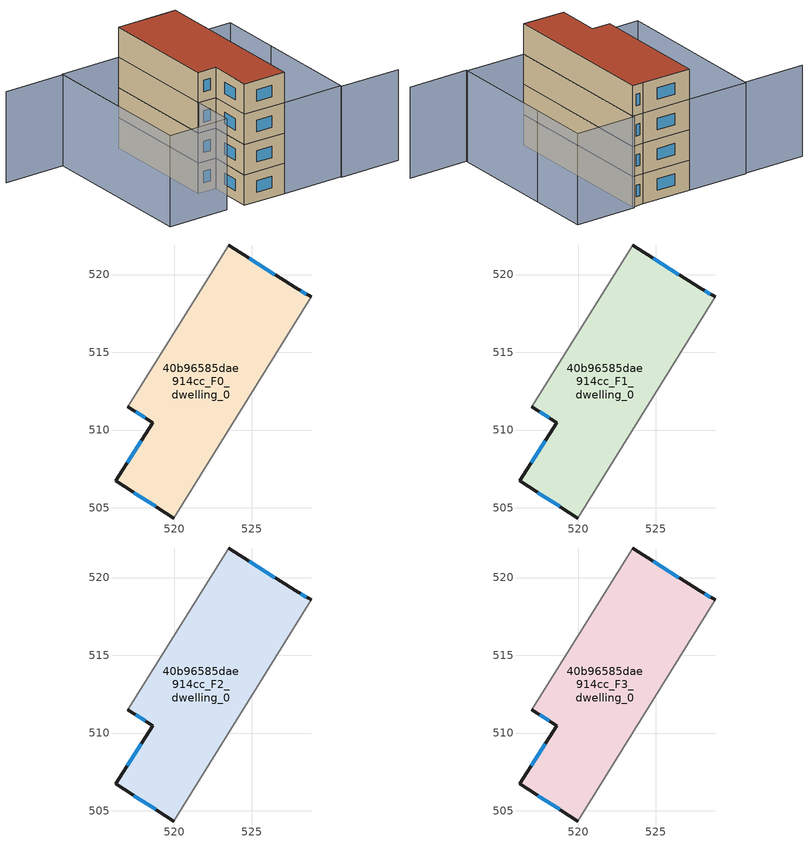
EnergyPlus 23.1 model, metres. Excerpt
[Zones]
40b96585dae914cc_F0_dwelling_0
 floor ground (EU_floor_Construction): 527.81,519.13 528.81,518.56 519.97,504.35 516.25,506.73 518.64,510.47 517.03,511.5 523.5,521.9 z0
 wall outside (EU_wall_Construction): 528.81,518.56 527.81,519.13 523.5,521.9 / 517.03,511.5 518.64,510.47 516.25,506.73 519.97,504.35 z0:3
 wall adiabatic (EU_wall_Construction): 519.97,504.35 528.81,518.56 / 523.5,521.9 517.03,511.5 z0:3
 window (EU_Window_Construction): 528.5,518.74 528.12,518.96 / 517.41,505.99 518.81,505.09 / 517.89,509.3 516.99,507.89 / 517.53,511.18 518.14,510.79 / 526.47,520 524.84,521.04 z0.93:2.07
40b96585dae914cc_F1_dwelling_0
 floor to 40b96585dae914cc_F0_dwelling_0 (EU_floor_Construction): 527.81,519.13 528.81,518.56 519.97,504.35 516.25,506.73 518.64,510.47 517.03,511.5 523.5,521.9 z3
 wall outside (EU_wall_Construction): 528.81,518.56 527.81,519.13 523.5,521.9 / 517.03,511.5 518.64,510.47 516.25,506.73 519.97,504.35 z3:6
 wall adiabatic (EU_wall_Construction): 519.97,504.35 528.81,518.56 / 523.5,521.9 517.03,511.5 z3:6
 window (EU_Window_Construction): 528.5,518.74 528.12,518.96 / 517.41,505.99 518.81,505.09 / 517.89,509.3 516.99,507.89 / 517.53,511.18 518.14,510.79 / 526.47,520 524.84,521.04 z3.93:5.07
40b96585dae914cc_F2_dwelling_0
 floor to 40b96585dae914cc_F1_dwelling_0 (EU_floor_Construction): 527.81,519.13 528.81,518.56 519.97,504.35 516.25,506.73 518.64,510.47 517.03,511.5 523.5,521.9 z6
 wall outside (EU_wall_Construction): 528.81,518.56 527.81,519.13 523.5,521.9 / 517.03,511.5 518.64,510.47 516.25,506.73 519.97,504.35 z6:9
 wall adiabatic (EU_wall_Construction): 519.97,504.35 528.81,518.56 / 523.5,521.9 517.03,511.5 z6:9
 window (EU_Window_Construction): 528.5,518.74 528.12,518.96 / 517.41,505.99 518.81,505.09 / 517.89,509.3 516.99,507.89 / 517.53,511.18 518.14,510.79 / 526.47,520 524.84,521.04 z6.93:8.07
40b96585dae914cc_F3_dwelling_0
 floor to 40b96585dae914cc_F2_dwelling_0 (EU_floor_Construction): 527.81,519.13 528.81,518.56 519.97,504.35 516.25,506.73 518.64,510.47 517.03,511.5 523.5,521.9 z9
 wall outside (EU_wall_Construction): 528.81,518.56 527.81,519.13 523.5,521.9 / 517.03,511.5 518.64,510.47 516.25,506.73 519.97,504.35 z9:12
 wall adiabatic (EU_wall_Construction): 519.97,504.35 528.81,518.56 / 523.5,521.9 517.03,511.5 z9:12
 window (EU_Window_Construction): 528.5,518.74 528.12,518.96 / 517.41,505.99 518.81,505.09 / 517.89,509.3 516.99,507.89 / 517.53,511.18 518.14,510.79 / 526.47,520 524.84,521.04 z9.93:11.07
 roof outside (EU_roof_Construction): 519.97,504.35 528.81,518.56 527.81,519.13 523.5,521.9 517.03,511.5 518.64,510.47 516.25,506.73 z12
shading: 530.53,497.58 525.2,500.89 / 525.2,500.89 534.25,515.43 / 512.74,528.48 518.12,525.13 / 518.12,525.13 509.43,511.16 / 519.95,504.32 528.91,518.72 / 528.91,518.72 534.23,515.41 / 534.23,515.41 525.28,501.01 / 525.28,501.01 519.95,504.32 / 509.42,511.13 518.18,525.22 / 518.18,525.22 523.51,521.91 / 523.51,521.91 514.74,507.82 / 514.74,507.82 509.42,511.13 z0:9
[Building]
EU S2 Campaign: North Axis=0; Terrain=City; Solar Distribution=FullExterior
[Site:Location]
Montreal-Trudeau.Intl.AP: Latitude=45.4667; Longitude=-73.75; Time Zone=-5; Elevation=36
[SizingPeriod:WeatherFileDays]
AnnualSizingPeriod: Begin Month=1; Begin Day of Month=1; End Month=12; End Day of Month=31; Day of Week for Start Day=Monday; Use Weather File Daylight Saving Period=No; Use Weather File Rain and Snow Indicators=No
[MATERIAL]
EU_InternalMass_Material: Roughness=MediumRough; Thickness=0.1; Conductivity=1; Density=1800; Specific Heat=900; Thermal Absorptance=0.9; Solar Absorptance=0.7; Visible Absorptance=0.7
[MATERIAL:NOMASS] Roughness=MediumRough; Thermal Absorptance=0.9; Solar Absorptance=0.7; Visible Absorptance=0.7
Name | Thermal Resistance
EU_wall_NoMass; EU_floor_NoMass | 1.36485
EU_roof_NoMass | 2.55992
[WINDOWMATERIAL:SIMPLEGLAZINGSYSTEM]
EU_Window_SimpleGlazing: UFactor=3.92339; Solar Heat Gain Coefficient=0.8; Visible Transmittance=0.8
[CONSTRUCTION]
EU_wall_Construction: EU_wall_NoMass
EU_roof_Construction: EU_roof_NoMass
EU_floor_Construction: EU_floor_NoMass
EU_Window_Construction: EU_Window_SimpleGlazing
EU_InternalMass_Construction: EU_InternalMass_Material
[ZONE] Type=1; Multiplier=1; Ceiling Height=autocalculate; Volume=288.943; Floor Area=autocalculate; Part of Total Floor Area=Yes
40b96585dae914cc_F0_dwelling_0; 40b96585dae914cc_F1_dwelling_0; 40b96585dae914cc_F2_dwelling_0; 40b96585dae914cc_F3_dwelling_0
[INTERNALMASS] Construction=EU_InternalMass_Construction; Surface Area=96.3141
Name | Zone or ZoneList
40b96585dae914cc_F0_dwelling_0_EU_InternalMass | 40b96585dae914cc_F0_dwelling_0
40b96585dae914cc_F1_dwelling_0_EU_InternalMass | 40b96585dae914cc_F1_dwelling_0
40b96585dae914cc_F2_dwelling_0_EU_InternalMass | 40b96585dae914cc_F2_dwelling_0
40b96585dae914cc_F3_dwelling_0_EU_InternalMass | 40b96585dae914cc_F3_dwelling_0
[OTHEREQUIPMENT] Fuel Type=Electricity; Design Level Calculation Method=Watts/Area; Power per Zone Floor Area=1; Fraction Latent=0; Fraction Radiant=0; Fraction Lost=0; Carbon Dioxide Generation Rate=0; EndUse Subcategory=EU_Step8_InternalGains
Name | Zone or ZoneList or Space or SpaceList | Schedule
EU_Step8_InternalGain_40b96585dae914cc_F0_dwelling_0_f000 | 40b96585dae914cc_F0_dwelling_0 | EU_Step8_GainSchedule_40b96585dae914cc_F0_dwelling_0_f000
EU_Step8_InternalGain_40b96585dae914cc_F1_dwelling_0_f000 | 40b96585dae914cc_F1_dwelling_0 | EU_Step8_GainSchedule_40b96585dae914cc_F1_dwelling_0_f000
EU_Step8_InternalGain_40b96585dae914cc_F2_dwelling_0_f000 | 40b96585dae914cc_F2_dwelling_0 | EU_Step8_GainSchedule_40b96585dae914cc_F2_dwelling_0_f000
EU_Step8_InternalGain_40b96585dae914cc_F3_dwelling_0_f000 | 40b96585dae914cc_F3_dwelling_0 | EU_Step8_GainSchedule_40b96585dae914cc_F3_dwelling_0_f000
[ZONEVENTILATION:DESIGNFLOWRATE] Schedule=EU_AlwaysOn; Design Flow Rate Calculation Method=AirChanges/Hour; Air Changes per Hour=0.860309; Ventilation Type=Natural; Fan Pressure Rise=0; Fan Total Efficiency=1; Constant Term Coefficient=1; Temperature Term Coefficient=0; Velocity Term Coefficient=0; Velocity Squared Term Coefficient=0; Minimum Indoor Temperature=-100; Maximum Indoor Temperature=100; Delta Temperature=-100; Minimum Outdoor Temperature=-100; Maximum Outdoor Temperature=100; Maximum Wind Speed=40
Name | Zone or ZoneList or Space or SpaceList
EU_ConstantAir_40b96585dae914cc_F0_dwelling_0 | 40b96585dae914cc_F0_dwelling_0
EU_ConstantAir_40b96585dae914cc_F1_dwelling_0 | 40b96585dae914cc_F1_dwelling_0
EU_ConstantAir_40b96585dae914cc_F2_dwelling_0 | 40b96585dae914cc_F2_dwelling_0
EU_ConstantAir_40b96585dae914cc_F3_dwelling_0 | 40b96585dae914cc_F3_dwelling_0
[HVACTEMPLATE:THERMOSTAT] Constant Heating Setpoint=20; Constant Cooling Setpoint=50
EU_HeatOnly_40b96585dae914cc_F0_dwelling_0; EU_HeatOnly_40b96585dae914cc_F1_dwelling_0; EU_HeatOnly_40b96585dae914cc_F2_dwelling_0; EU_HeatOnly_40b96585dae914cc_F3_dwelling_0
[HVACTEMPLATE:ZONE:IDEALLOADSAIRSYSTEM] System Availability Schedule=EU_AlwaysOn; Maximum Heating Supply Air Temperature=50; Minimum Cooling Supply Air Temperature=13; Maximum Heating Supply Air Humidity Ratio=0.0156; Minimum Cooling Supply Air Humidity Ratio=0.0077; Heating Limit=NoLimit; Cooling Limit=NoLimit; Heating Availability Schedule=EU_AlwaysOn; Cooling Availability Schedule=EU_CoolingOff; Dehumidification Control Type=ConstantSensibleHeatRatio; Cooling Sensible Heat Ratio=0.7; Dehumidification Setpoint=60; Humidification Control Type=None; Humidification Setpoint=30; Outdoor Air Method=None; Outdoor Air Flow Rate per Person=0.00944; Outdoor Air Flow Rate per Zone Floor Area=0; Outdoor Air Flow Rate per Zone=0; Demand Controlled Ventilation Type=None; Outdoor Air Economizer Type=NoEconomizer; Heat Recovery Type=None; Sensible Heat Recovery Effectiveness=0.7; Latent Heat Recovery Effectiveness=0.65
Name | Template Thermostat
40b96585dae914cc_F0_dwelling_0 | EU_HeatOnly_40b96585dae914cc_F0_dwelling_0
40b96585dae914cc_F1_dwelling_0 | EU_HeatOnly_40b96585dae914cc_F1_dwelling_0
40b96585dae914cc_F2_dwelling_0 | EU_HeatOnly_40b96585dae914cc_F2_dwelling_0
40b96585dae914cc_F3_dwelling_0 | EU_HeatOnly_40b96585dae914cc_F3_dwelling_0
[SIZING:ZONE] Zone Cooling Design Supply Air Temperature Input Method=SupplyAirTemperature; Zone Cooling Design Supply Air Temperature=13; Zone Heating Design Supply Air Temperature Input Method=SupplyAirTemperature; Zone Heating Design Supply Air Temperature=50; Zone Cooling Design Supply Air Humidity Ratio=0.008; Zone Heating Design Supply Air Humidity Ratio=0.008; Cooling Design Air Flow Method=DesignDay; Cooling Design Air Flow Rate=0; Cooling Minimum Air Flow per Zone Floor Area=0.000762; Cooling Minimum Air Flow=0; Cooling Minimum Air Flow Fraction=0.2; Heating Design Air Flow Method=DesignDay; Heating Design Air Flow Rate=0; Heating Maximum Air Flow per Zone Floor Area=0.002032; Heating Maximum Air Flow=0.141576; Heating Maximum Air Flow Fraction=0.3; Account for Dedicated Outdoor Air System=No; Dedicated Outdoor Air System Control Strategy=NeutralSupplyAir; Dedicated Outdoor Air Low Setpoint Temperature for Design=autosize; Dedicated Outdoor Air High Setpoint Temperature for Design=autosize; Zone Load Sizing Method=Sensible Load Only No Latent Load; Zone Latent Cooling Design Supply Air Humidity Ratio Input Method=HumidityRatioDifference; Zone Cooling Design Supply Air Humidity Ratio Difference=0.005; Zone Latent Heating Design Supply Air Humidity Ratio Input Method=HumidityRatioDifference; Zone Humidification Design Supply Air Humidity Ratio Difference=0.005
40b96585dae914cc_F0_dwelling_0; 40b96585dae914cc_F1_dwelling_0; 40b96585dae914cc_F2_dwelling_0; 40b96585dae914cc_F3_dwelling_0
[SCHEDULE:CONSTANT]
Name | Hourly Value
EU_AlwaysOn | 1
EU_CoolingOff | 0
[SCHEDULE:FILE] Column Number=1; Rows to Skip at Top=0; Number of Hours of Data=8760; Column Separator=Comma; Interpolate to Timestep=No; Minutes per Item=60; Adjust Schedule for Daylight Savings=Yes
Name | File
EU_Step8_GainSchedule_40b96585dae914cc_F0_dwelling_0_f000 | ../../schedules/40b96585dae914cc/40b96585dae914cc_F0_dwelling_0_f000_gain.csv
EU_Step8_GainSchedule_40b96585dae914cc_F1_dwelling_0_f000 | ../../schedules/40b96585dae914cc/40b96585dae914cc_F1_dwelling_0_f000_gain.csv
EU_Step8_GainSchedule_40b96585dae914cc_F2_dwelling_0_f000 | ../../schedules/40b96585dae914cc/40b96585dae914cc_F2_dwelling_0_f000_gain.csv
EU_Step8_GainSchedule_40b96585dae914cc_F3_dwelling_0_f000 | ../../schedules/40b96585dae914cc/40b96585dae914cc_F3_dwelling_0_f000_gain.csv
